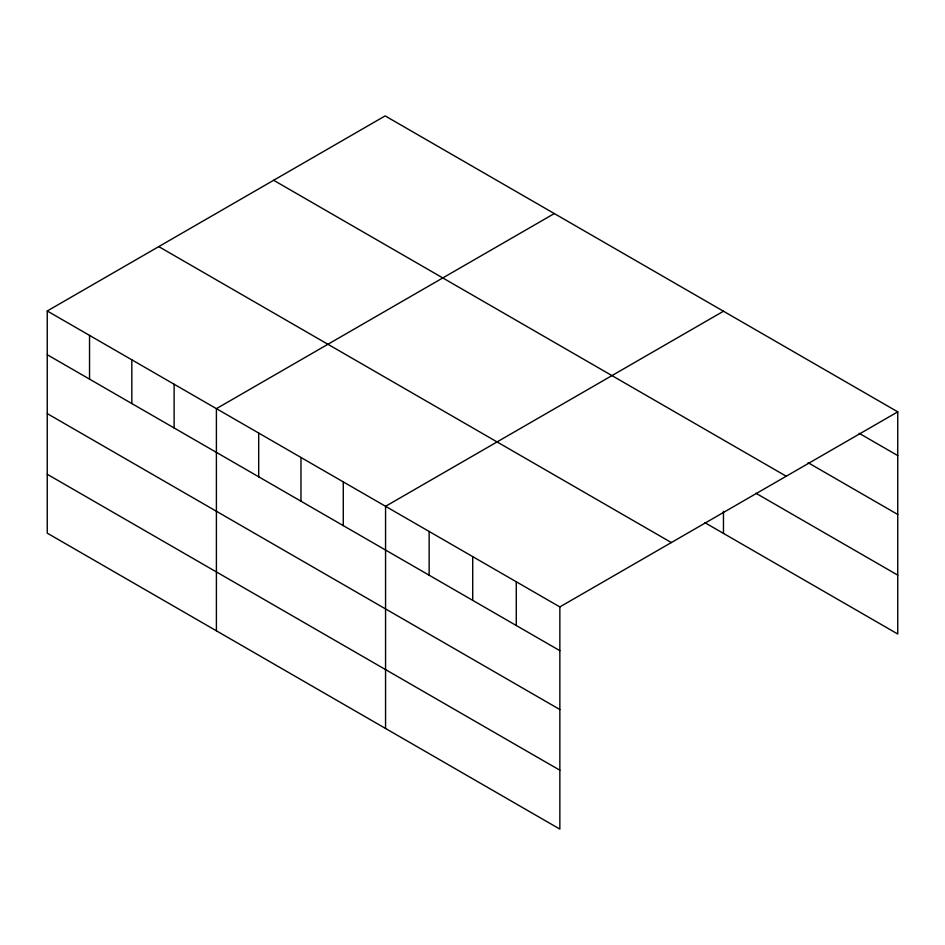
<?xml version="1.0" encoding="UTF-8"?>
<svg xmlns="http://www.w3.org/2000/svg" width="945" height="945" viewBox="0 0 945 945"><rect width="100%" height="100%" fill="white"/><g stroke="black" fill="none" stroke-linecap="round" stroke-linejoin="round"><path stroke-width="1.42" d="M47.25 310.988L559.853 606.926L559.853 829.096L47.25 533.157L47.25 310.988L385.147 115.904L897.75 411.843L897.75 634.012L704.805 522.62M554.313 213.558L216.405 408.653L216.405 630.811M723.468 311.224L385.56 506.307L385.56 728.477M559.853 606.926L897.75 411.843M859.159 433.306L897.75 455.584M808.117 462.719L897.75 514.47M273.648 180.282L786.24 476.221M755.835 493.195L897.75 575.127M158.76 246.61L671.352 542.548M47.25 354.718L559.853 650.668M47.25 413.603L559.853 709.553M47.25 474.272L559.853 770.222M723.468 511.316L723.468 533.393M516.277 581.777L516.277 625.507M472.713 556.617L472.713 600.358M429.136 531.468L429.136 575.198M343.271 481.891L343.271 525.633M300.983 457.474L300.983 501.216M258.694 433.058L258.694 476.8M174.116 384.237L174.116 427.967M131.827 359.821L131.827 403.55M89.539 335.404L89.539 379.134"/></g></svg>
